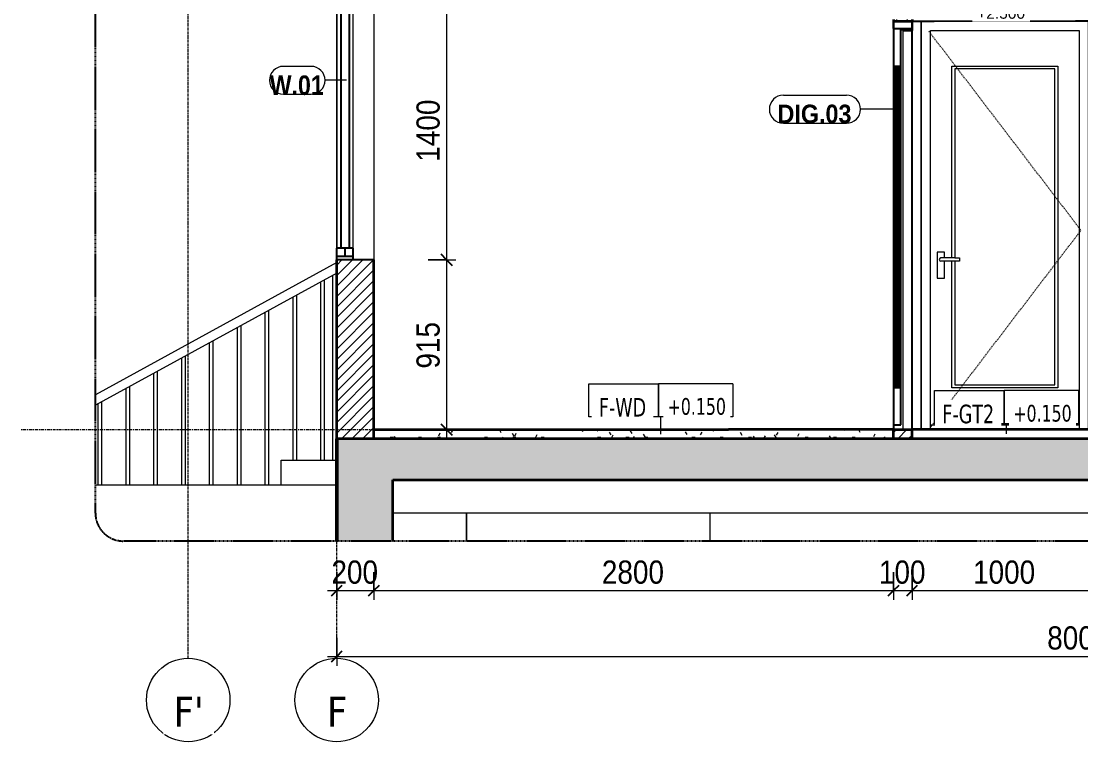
# Model space of a CAD drawing. Header units: millimetres. Extents: x 66631 to 260610, y 416 to 78637.
# Drawn here: x 95185 to 100895, y 519 to 4400 of the extents above; entities that cross this region are included whole.
import ezdxf

# ---------------------------------------------------------------- set-up
doc = ezdxf.new("R2010")
doc.units = ezdxf.units.MM
for name, pattern in [('Centre', [31.75, 6.35, -4.7625, 15.875, -4.7625]), ('Dash', [6, 3, -3]), ('Grid Line', [22.225, 12.7, -3.175, 3.175, -3.175]), ('Hidden', [7.14375, 4.7625, -2.38125])]:
    doc.linetypes.add(name, pattern=pattern)
for name, color, linetype, lineweight in [('0-5', 130, 'Continuous', 5), ('A-ANNO-DIMS', 211, 'Continuous', 9), ('A-ANNO-DIMS-50', 211, 'Continuous', 9), ('A-CLNG-IDEN', 151, 'Continuous', 9), ('A-DETL-GENF', 92, 'Continuous', 18), ('A-DETL-GENF-4', 92, 'Hidden', 25), ('A-DETL-GENF-5', 9, 'Continuous', 18), ('A-DETL-GENF-HDLN-1', 7, 'Dash', 18), ('A-DETL-MEDM', 33, 'Continuous', 35), ('A-DOOR-3', 7, 'Continuous', 18), ('A-DOOR-4', 10, 'Continuous', 25), ('A-DOOR-6', 250, 'Continuous', 35), ('A-DOOR-IDEN', 31, 'Continuous', 9), ('A-FLOR-FNSH-1', 250, 'Continuous', 35), ('A-FLOR-HRAL', 11, 'Continuous', 18), ('A-FLOR-HRAL-1', 7, 'Continuous', 18), ('A-FLOR-IDEN', 11, 'Continuous', 9), ('A-FLOR-LEVL-2', 51, 'Centre', 9), ('A-FLOR-PATT-1', 253, 'Continuous', 18), ('A-FLOR-PATT-3', 67, 'Continuous', 18), ('A-GLAZ', 151, 'Continuous', 18), ('A-GLAZ-3', 151, 'Continuous', 25), ('A-GLAZ-IDEN', 152, 'Continuous', 9), ('A-WALL', 113, 'Continuous', 18), ('A-WALL-2', 250, 'Continuous', 35), ('A-WALL-3', 7, 'Continuous', 18), ('A-WALL-PATT-1', 9, 'Continuous', 18), ('A-WALL-PATT-2', 111, 'Continuous', 18), ('S-BEAM-1', 71, 'Continuous', 5), ('S-BEAM-2', 7, 'Continuous', 18), ('S-BEAM-3', 90, 'Continuous', 50), ('S-COLS-9', 7, 'Continuous', 18), ('S-GRID-1', 1, 'Grid Line', 9), ('S-GRID-IDEN', 1, 'Continuous', 9), ('S-STRS', 31, 'Continuous', 18)]:
    doc.layers.add(name, color=color, linetype=linetype, lineweight=lineweight)
doc.styles.add('Arial_1', font='arial.ttf', dxfattribs={"height": 60})
doc.styles.add('Arial_B_1', font='arialbd.ttf', dxfattribs={"width": 0.9, "height": 100})
doc.styles.add('Arial_B_2', font='arialbd.ttf', dxfattribs={"width": 0.85, "height": 105})
doc.styles.add('Tahoma', font='tahoma.ttf', dxfattribs={"width": 0.8, "height": 100})
doc.styles.add('Tahoma_1', font='tahoma.ttf', dxfattribs={"width": 0.8, "height": 90})
doc.styles.add('Tahoma_B', font='tahomabd.ttf', dxfattribs={"height": 162.5})
doc.styles.add('UTM Avo', font='', dxfattribs={"width": 0.9, "height": 125})
doc.styles.get('UTM Avo').set_extended_font_data('UTM Avo')
doc.dimstyles.new('1_Dim_chi_tiet_2_5', dxfattribs={"dimscale": 304.8, "dimtxt": 124.912619, "dimasz": 0.19685, "dimexe": 0.164042, "dimexo": 0.0625, "dimgap": 0.016404, "dimtad": 1, "dimdec": 0, "dimrnd": 5, "dimzin": 0, "dimdsep": 46, "dimtxsty": 'UTM Avo', "dimblk1": 'OBLIQUE', "dimblk2": 'OBLIQUE', "dimsah": 1, "dimcen": 0.09, "dimdle": 0.164042, "dimazin": 0, "dimtfac": 1, "dimtdec": 4, "dimtix": 1, "dimtmove": 0, "dimatfit": 3, "dimfxl": 0.328084, "dimfxlon": 1, "dimtvp": 1, "dimtolj": 1, "dimtzin": 0, "dimarcsym": 2})
pattern_1 = [(50, (-40799.18, 15875), (364.368, -31.878), [38.1, -419.1]), (355, (-40799.2, 15875), (-70.486, 382.113), [30.48, -335.28]), (100.451, (-40768.82, 15872.34), (293.885, 350.233), [32.38, -356.18]), (46.184, (-40799.2, 15976.6), (542.158, -84.086), [57.15, -628.65]), (96.636, (-40754, 15969.6), (474.805, 494.855), [48.57, -534.27]), (351.184, (-40799.2, 15976.6), (474.81, 494.85), [45.72, -502.92]), (21, (-40748.38, 15951.2), (303.2285, -204.5305), [38.1, -419.1]), (326, (-40748.4, 15951.2), (123.604, 368.376), [30.48, -335.28]), (71.451, (-40723.1, 15934.16), (426.834, 163.843), [32.38, -356.18]), (37.5, (-40799.18, 15875), (6.1766, 169.1102), [3.353, -327.863, 3.353, -337.007, -336.55]), (37.5, (-40799.18, 15875), (6.1766, 169.1102), [-671.576, 3.353, -333.197]), (7.5, (-40799.18, 15875), (133.6389, 200.3615), [3.353, -190.703, 3.353, -320.243, -128.27]), (7.5, (-40799.18, 15875), (133.6389, 200.3615), [-517.652, 3.353, -124.917]), (327.5, (-40912.47, 15875), (271.1818, -11.4584), [3.353, -123.647, 3.353, -392.887, -525.78]), (327.5, (-40912.47, 15875), (271.1818, -11.4584), [-523.24, 3.353, -522.427]), (317.5, (-40963.27, 15875), (296.2585, 50.853), [3.353, -161.747, 3.353, -259.791, -373.38]), (317.5, (-40963.27, 15875), (296.2585, 50.853), [-428.244, 3.353, -370.027]), (45, (-40799.18, 15875), (-125.7236, 125.7236), []), (45, (-40799.18, 16065.5), (-125.7236, 125.7236), [])]
pattern_2 = [(0, (-40799.183, 15875), (203.2, 50.8), [16.764, -135.636, 16.764, -135.636, -812.8]), (0, (-40799.183, 15875), (203.2, 50.8), [-304.8, 16.764, -288.036, 16.764, -135.636, -355.6]), (0, (-40799.183, 15875), (203.2, 50.8), [-762, 16.764, -84.836, 16.764, -237.236]), (120, (-40722.983, 15900.4), (-145.59409, 150.57636), [16.764, -135.636, 16.764, -135.636, -812.8]), (120, (-40722.983, 15900.4), (-145.59409, 150.57636), [-304.8, 16.764, -288.036, 16.764, -135.636, -355.6]), (120, (-40722.983, 15900.4), (-145.59409, 150.57636), [-762, 16.764, -84.836, 16.764, -237.236]), (240, (-40697.583, 16002), (-57.60591, -201.37636), [16.764, -135.636, 16.764, -135.636, -812.8]), (240, (-40697.583, 16002), (-57.60591, -201.37636), [-304.8, 16.764, -288.036, 16.764, -135.636, -355.6]), (240, (-40697.583, 16002), (-57.60591, -201.37636), [-762, 16.764, -84.836, 16.764, -237.236])]

# ---------------------------------------------------------------- blocks, each defined once
blk = doc.blocks.new('NCV_TKTC_KET CAU_rvt-3-TKCS_CĂN HỘ LOẠI 1B - MẶT CẮT 2')
at = {"layer": 'A-FLOR-PATT-1'}
h = blk.add_hatch(dxfattribs=at)
h.set_pattern_fill('FP_5', color=256, style=0, pattern_type=2)
h.set_pattern_definition(pattern_1)
h.paths.add_polyline_path([(-44535.3, 1980), (-44535.3, 2150), (-44536.9, 2150), (-44536.9, 1980)])
h = blk.add_hatch(dxfattribs=at)
h.set_pattern_fill('FP_5', color=256, style=0, pattern_type=2)
h.set_pattern_definition(pattern_1)
h.paths.add_polyline_path([(-44535.3, 1980), (-44535.3, 2150), (-44536.9, 2150), (-44536.9, 1980)])
at = {"layer": 'S-BEAM-1'}
blk.add_hatch(color=256, dxfattribs=at).paths.add_polyline_path([(-44535.3, 1600), (-44535.3, 1980), (-44536.9, 1980), (-44536.9, 1600)])
at = {"layer": 'A-FLOR-FNSH-1'}
for p, q in [((-44536.9, 2150), (-44535.3, 2150)), ((-44536.9, 1980), (-44536.9, 2150)), ((-44536.9, 1980), (-44535.3, 1980))]:
    blk.add_line(p, q, dxfattribs=at)
at = {"layer": 'S-BEAM-2'}
blk.add_line((-40236.9, 1750), (-44235.3, 1750), dxfattribs=at)
at = {"layer": 'S-BEAM-3'}
for q in [(-44535.3, 2150), (-44536.9, 1600)]:
    blk.add_line((-44536.9, 2150), q, dxfattribs=at)
at = {"layer": 'S-COLS-9'}
blk.add_line((-43836.9, 1600), (-43836.9, 1750), dxfattribs=at)
blk = doc.blocks.new('DOOR_CW_01 CANH MO-PANEL KINH - DIG_02-800x2200-CỬA NHÔM KÍNH-V30-TKCS_CĂN HỘ LOẠI 1B - MẶT CẮT 2')
at = {"layer": 'A-DOOR-3'}
for p, q in [((-40436.9, 2200), (-40436.9, 4350)), ((-40386.9, 4350), (-40386.9, 2200)), ((-40336.9, 2200), (-40336.9, 4360))]:
    blk.add_line(p, q, dxfattribs=at)
at = {"layer": 'A-DOOR-4'}
for p, q in [((-40336.9, 4400), (-40556.9, 4400)), ((-40436.9, 2200), (-40436.9, 4400)), ((-40436.9, 2200), (-40436.9, 4400)), ((-40436.9, 4400), (-40436.9, 4350)), ((-40436.9, 4400), (-40336.9, 4400)), ((-40336.9, 4400), (-40336.9, 2200)), ((-40336.9, 4400), (-40336.9, 2200)), ((-40336.9, 4360), (-40336.9, 4400)), ((-40336.9, 4360), (-40436.9, 4360)), ((-40386.9, 4350), (-40436.9, 4350)), ((-40386.9, 4350), (-40386.9, 4360)), ((-40336.9, 4360), (-40386.9, 4360)), ((-40336.9, 4360), (-40376.9, 4360)), ((-40376.9, 2226), (-40376.9, 4360)), ((-40336.9, 4158), (-40376.9, 4158)), ((-40366.9, 2426), (-40366.9, 4158)), ((-40356.9, 2426), (-40356.9, 4158)), ((-40346.9, 2426), (-40346.9, 4158)), ((-40376.9, 2426), (-40336.9, 2426)), ((-40336.9, 2226), (-40376.9, 2226))]:
    blk.add_line(p, q, dxfattribs=at)
blk = doc.blocks.new('DOOR_CW_01 CANH MO-PANEL KINH - DIW_01-900x2200-CỬA GỖ VÂN LAMINATE-V31-TKCS_CĂN HỘ LOẠI 1B - MẶT CẮT 2')
at = {"layer": 'A-DOOR-3'}
for p, q in [((-41536.9, 4360), (-41536.9, 2200)), ((-41486.9, 4350), (-41486.9, 2200)), ((-41436.9, 4350), (-41436.9, 2200))]:
    blk.add_line(p, q, dxfattribs=at)
at = {"layer": 'A-DOOR-4'}
for p, q in [((-41536.9, 4400), (-41536.9, 2200)), ((-41536.9, 4400), (-41316.9, 4400)), ((-41536.9, 4400), (-41536.9, 2200)), ((-41536.9, 4360), (-41536.9, 4400)), ((-41436.9, 4400), (-41536.9, 4400)), ((-41436.9, 2200), (-41436.9, 4400)), ((-41436.9, 2200), (-41436.9, 4400)), ((-41436.9, 4400), (-41436.9, 4350)), ((-41536.9, 4360), (-41436.9, 4360)), ((-41536.9, 4360), (-41496.9, 4360)), ((-41536.9, 4360), (-41486.9, 4360)), ((-41496.9, 2226), (-41496.9, 4360)), ((-41486.9, 4350), (-41486.9, 4360)), ((-41486.9, 4350), (-41436.9, 4350)), ((-41536.9, 4158), (-41496.9, 4158)), ((-41526.9, 2426), (-41526.9, 4158)), ((-41516.9, 2426), (-41516.9, 4158)), ((-41506.9, 2426), (-41506.9, 4158)), ((-41496.9, 2426), (-41536.9, 2426)), ((-41536.9, 2226), (-41496.9, 2226))]:
    blk.add_line(p, q, dxfattribs=at)
blk = doc.blocks.new('DOOR_CW_01 CANH MO-PANEL KINH - DIG_01-900x2200-CỬA NHÔM KÍNH-400860-TKCS_CĂN HỘ LOẠI 1B - MẶT CẮT 2')
at = {"layer": 'A-DETL-GENF-HDLN-1'}
for p, q in [((-40526.9, 3273.5), (-41346.9, 4347)), ((-41346.9, 2200), (-40526.9, 3273.5))]:
    blk.add_line(p, q, dxfattribs=at)
at = {"layer": 'A-DOOR-3'}
for p, q in [((-40486.9, 4400), (-41386.9, 4400)), ((-41386.9, 4400), (-41386.9, 2200)), ((-40486.9, 2200), (-40486.9, 4400)), ((-41336.9, 2200), (-41336.9, 4350)), ((-41336.9, 4350), (-40536.9, 4350)), ((-40536.9, 4350), (-40536.9, 2200)), ((-41221.9, 3124.5), (-41221.9, 4158)), ((-41221.9, 4158), (-40651.9, 4158)), ((-40666.9, 4143), (-41206.9, 4143)), ((-41206.9, 4143), (-41206.9, 3124.5)), ((-40666.9, 2441), (-40666.9, 4143)), ((-40651.9, 4158), (-40651.9, 2426)), ((-41262.2, 3156), (-41301.7, 3156)), ((-41301.7, 3156), (-41301.7, 3016)), ((-41262.2, 3124.5), (-41262.2, 3156)), ((-41206.9, 3124.5), (-41281.9, 3124.5)), ((-41206.9, 3107.5), (-41281.9, 3107.5)), ((-41262.2, 3016), (-41262.2, 3107.5)), ((-41221.9, 2426), (-41221.9, 3107.5)), ((-41206.9, 3124.5), (-41181.1, 3124.5)), ((-41206.9, 3107.5), (-41206.9, 2441)), ((-41181.1, 3107.5), (-41206.9, 3107.5)), ((-41181.1, 3124.5), (-41181.1, 3107.5)), ((-41301.7, 3016), (-41262.2, 3016)), ((-40651.9, 2426), (-41221.9, 2426)), ((-41206.9, 2441), (-40666.9, 2441)), ((-41336.9, 2226), (-40536.9, 2226))]:
    blk.add_line(p, q, dxfattribs=at)
for start, end in [(90, 180), (180, 270)]:
    blk.add_arc((-41281.9, 3116), 8.5, start, end, dxfattribs=at)
blk = doc.blocks.new('NCV_TKTC_TANG 1_rvt-3-TKCS_CĂN HỘ LOẠI 1B - MẶT CẮT 2')
at = {"layer": 'A-FLOR-PATT-3'}
h = blk.add_hatch(dxfattribs=at)
h.set_pattern_fill('FP_7', color=256, style=0, pattern_type=2)
h.set_pattern_definition(pattern_2)
h.paths.add_polyline_path([(-42526.9, 2150), (-42425.5, 2150), (-42425.5, 2200), (-44336.9, 2200), (-44336.6, 2150), (-43642.8, 2150)])
h = blk.add_hatch(dxfattribs=at)
h.set_pattern_fill('FP_7', color=256, style=0, pattern_type=2)
h.set_pattern_definition(pattern_2)
h.paths.add_polyline_path([(-41536.9, 2150), (-41536.9, 2200), (-42425.5, 2200), (-42425.5, 2150), (-41579.6, 2150)])
at = {"layer": 'A-WALL-PATT-1'}
h = blk.add_hatch(dxfattribs=at)
h.set_pattern_fill('FP_4', color=256, style=0, pattern_type=2)
h.set_pattern_definition([(45, (-40799.183, 15875), (-28.28427, 28.28427), [])])
h.paths.add_polyline_path([(-41486.9, 2150), (-41436.9, 2150), (-41436.9, 2200), (-41536.9, 2200), (-41536.9, 2150)])
h.paths.add_polyline_path([(-41507.1, 4400), (-41436.9, 4400), (-41436.9, 4410), (-41536.9, 4410), (-41536.9, 4400), (-41526.9, 4400)])
h.paths.add_polyline_path([(-41510.7, 4520), (-41436.9, 4520), (-41436.9, 5380), (-41536.9, 5380), (-41536.9, 4520), (-41526.9, 4520)])
at = {"layer": 'A-FLOR-FNSH-1'}
for p, q in [((-44336.9, 2200), (-42425.5, 2200)), ((-44336.9, 2150), (-44336.9, 2200)), ((-41536.9, 2200), (-42425.5, 2200)), ((-41536.9, 2150), (-41536.9, 2200)), ((-40436.9, 2200), (-41436.9, 2200)), ((-41436.9, 2150), (-41436.9, 2200))]:
    blk.add_line(p, q, dxfattribs=at)
at = {"layer": 'A-WALL-2'}
for p, q in [((-41536.9, 4410), (-41536.9, 4400)), ((-41536.9, 4400), (-41436.9, 4400)), ((-41436.9, 4410), (-41436.9, 4400)), ((-41536.9, 2150), (-41536.9, 2200)), ((-41536.9, 2200), (-41436.9, 2200)), ((-41436.9, 2150), (-41436.9, 2200))]:
    blk.add_line(p, q, dxfattribs=at)
at = {"layer": 'A-WALL-3'}
for p, q in [((-44336.6, 4950), (-44336.6, 2200)), ((-41386.9, 2300), (-41386.9, 4400)), ((-41386.9, 4400), (-40486.9, 4400)), ((-41386.9, 2200), (-41386.9, 2300))]:
    blk.add_line(p, q, dxfattribs=at)
at = {"layer": 'A-DOOR-6'}
for name in ['DOOR_CW_01 CANH MO-PANEL KINH - DIW_01-900x2200-CỬA GỖ VÂN LAMINATE-V31-TKCS_CĂN HỘ LOẠI 1B - MẶT CẮT 2', 'DOOR_CW_01 CANH MO-PANEL KINH - DIG_01-900x2200-CỬA NHÔM KÍNH-400860-TKCS_CĂN HỘ LOẠI 1B - MẶT CẮT 2', 'DOOR_CW_01 CANH MO-PANEL KINH - DIG_02-800x2200-CỬA NHÔM KÍNH-V30-TKCS_CĂN HỘ LOẠI 1B - MẶT CẮT 2']:
    blk.add_blockref(name, (0, 0), dxfattribs=at)
blk = doc.blocks.new('1_FAMILY RVT - W01-WxH 1400x1400xmm-389822-TKCS_CĂN HỘ LOẠI 1B - MẶT CẮT 2')
at = {"layer": 'A-GLAZ'}
for p, q in [((-44536.9, 3114.4), (-44536.9, 4514.4)), ((-44336.9, 4514.4), (-44336.9, 3114.4)), ((-44536.9, 4450.9), (-44536.9, 3177.9)), ((-44448, 3177.9), (-44448, 4450.9))]:
    blk.add_line(p, q, dxfattribs=at)
at = {"layer": 'A-GLAZ-3'}
for p, q in [((-44536.9, 4514.4), (-44336.9, 4514.4)), ((-44536.9, 4514.4), (-44536.9, 4450.9)), ((-44448, 4514.4), (-44448, 4450.9)), ((-44448, 4495.4), (-44536.9, 4495.4)), ((-44492.5, 4450.9), (-44492.5, 4495.4)), ((-44448, 4450.9), (-44536.9, 4450.9)), ((-44514.7, 4450.9), (-44514.7, 3177.9)), ((-44470.3, 4450.9), (-44470.3, 3177.9)), ((-44448, 3177.9), (-44536.9, 3177.9)), ((-44536.9, 3114.4), (-44536.9, 3177.9)), ((-44492.5, 3177.9), (-44492.5, 3133.5)), ((-44448, 3114.4), (-44448, 3177.9)), ((-44536.9, 3133.5), (-44448, 3133.5)), ((-44336.9, 3114.4), (-44536.9, 3114.4))]:
    blk.add_line(p, q, dxfattribs=at)
blk = doc.blocks.new('Railing - 20mm-1483599-TKCS_CĂN HỘ LOẠI 1B - MẶT CẮT 2')
at = {"layer": 'A-FLOR-HRAL'}
for p, q in [((-44621.9, 2035.7), (-44621.9, 2996.4)), ((-44601.9, 2035.7), (-44601.9, 3007.4))]:
    blk.add_line(p, q, dxfattribs=at)
blk = doc.blocks.new('Railing - 20mm-1483597-TKCS_CĂN HỘ LOẠI 1B - MẶT CẮT 2')
at = {"layer": 'A-FLOR-HRAL'}
for p, q in [((-44771.9, 2035.7), (-44771.9, 2914.3)), ((-44751.9, 2035.7), (-44751.9, 2925.3))]:
    blk.add_line(p, q, dxfattribs=at)
blk = doc.blocks.new('Railing - 20mm-V32-TKCS_CĂN HỘ LOẠI 1B - MẶT CẮT 2')
at = {"layer": 'A-FLOR-HRAL'}
for p, q in [((-44921.9, 1900), (-44921.9, 2832.2)), ((-44901.9, 1900), (-44901.9, 2843.1))]:
    blk.add_line(p, q, dxfattribs=at)
blk = doc.blocks.new('Railing - 20mm-V33-TKCS_CĂN HỘ LOẠI 1B - MẶT CẮT 2')
at = {"layer": 'A-FLOR-HRAL'}
for p, q in [((-45071.9, 1900), (-45071.9, 2750)), ((-45051.9, 1900), (-45051.9, 2761))]:
    blk.add_line(p, q, dxfattribs=at)
blk = doc.blocks.new('Railing - 20mm-V34-TKCS_CĂN HỘ LOẠI 1B - MẶT CẮT 2')
at = {"layer": 'A-FLOR-HRAL'}
for p, q in [((-45221.9, 1900), (-45221.9, 2667.9)), ((-45201.9, 1900), (-45201.9, 2678.8))]:
    blk.add_line(p, q, dxfattribs=at)
blk = doc.blocks.new('Railing - 20mm-V35-TKCS_CĂN HỘ LOẠI 1B - MẶT CẮT 2')
at = {"layer": 'A-FLOR-HRAL'}
for p, q in [((-45371.9, 1900), (-45371.9, 2585.7)), ((-45351.9, 1900), (-45351.9, 2596.7))]:
    blk.add_line(p, q, dxfattribs=at)
blk = doc.blocks.new('Railing - 20mm-V36-TKCS_CĂN HỘ LOẠI 1B - MẶT CẮT 2')
at = {"layer": 'A-FLOR-HRAL'}
for p, q in [((-45501.9, 1900), (-45501.9, 2514.5)), ((-45521.9, 1900), (-45521.9, 2503.6))]:
    blk.add_line(p, q, dxfattribs=at)
blk = doc.blocks.new('Railing - 20mm-V37-TKCS_CĂN HỘ LOẠI 1B - MẶT CẮT 2')
at = {"layer": 'A-FLOR-HRAL'}
for p, q in [((-45671.9, 1900), (-45671.9, 2421.4)), ((-45651.9, 1900), (-45651.9, 2432.4))]:
    blk.add_line(p, q, dxfattribs=at)
blk = doc.blocks.new('Railing - 20mm-V38-TKCS_CĂN HỘ LOẠI 1B - MẶT CẮT 2')
at = {"layer": 'A-FLOR-HRAL'}
for p, q in [((-45801.9, 1900), (-45801.9, 2350.3)), ((-45821.9, 1900), (-45821.9, 2339.3))]:
    blk.add_line(p, q, dxfattribs=at)
blk = doc.blocks.new('Railing - 20mm-1483595-TKCS_CĂN HỘ LOẠI 1B - MẶT CẮT 2')
at = {"layer": 'A-FLOR-HRAL'}
blk.add_line((-44556.9, 2035.7), (-44556.9, 3032), dxfattribs=at)
blk = doc.blocks.new('Railing - Railing-939770-TKCS_CĂN HỘ LOẠI 1B - MẶT CẮT 2')
for name in ['Railing - 20mm-1483595-TKCS_CĂN HỘ LOẠI 1B - MẶT CẮT 2', 'Railing - 20mm-1483599-TKCS_CĂN HỘ LOẠI 1B - MẶT CẮT 2', 'Railing - 20mm-1483597-TKCS_CĂN HỘ LOẠI 1B - MẶT CẮT 2', 'Railing - 20mm-V32-TKCS_CĂN HỘ LOẠI 1B - MẶT CẮT 2', 'Railing - 20mm-V33-TKCS_CĂN HỘ LOẠI 1B - MẶT CẮT 2', 'Railing - 20mm-V34-TKCS_CĂN HỘ LOẠI 1B - MẶT CẮT 2', 'Railing - 20mm-V35-TKCS_CĂN HỘ LOẠI 1B - MẶT CẮT 2', 'Railing - 20mm-V36-TKCS_CĂN HỘ LOẠI 1B - MẶT CẮT 2', 'Railing - 20mm-V37-TKCS_CĂN HỘ LOẠI 1B - MẶT CẮT 2', 'Railing - 20mm-V38-TKCS_CĂN HỘ LOẠI 1B - MẶT CẮT 2']:
    blk.add_blockref(name, (0, 0))
blk = doc.blocks.new('Top Rail Type - Top Rail_Internal_-939780-TKCS_CĂN HỘ LOẠI 1B - MẶT CẮT 2')
at = {"layer": 'A-FLOR-HRAL'}
for p, q in [((-44536.9, 3100), (-45837, 2388.1)), ((-44536.9, 3043), (-45837, 2331))]:
    blk.add_line(p, q, dxfattribs=at)
blk = doc.blocks.new('BORDER VIEW - BORDER VIEW-3685526-TKCS_CĂN HỘ LOẠI 1B - MẶT CẮT 2')
at = {"layer": 'A-DETL-GENF-4'}
for p, q in [((-45837, 1750), (-45837, 5980.7)), ((-36000.5, 1600), (-45687, 1600))]:
    blk.add_line(p, q, dxfattribs=at)
blk.add_arc((-45687, 1750), 150, 180, 270, dxfattribs=at)
blk = doc.blocks.new('Grid - M_Grid Head - Circle-353313-TKCS_CĂN HỘ LOẠI 1B - MẶT CẮT 2')
at = {"layer": 'S-GRID-IDEN'}
blk.add_circle((-39236.9, 743.5), 225, dxfattribs=at)
blk = doc.blocks.new('DIMBLOCK68-TKCS_CĂN HỘ LOẠI 1B - MẶT CẮT 2')
at = {"layer": 'A-ANNO-DIMS-50'}
for p, q in [((97377.4, 4514.4), (97527.4, 4514.4)), ((97477.4, 4514.4), (97377.4, 4514.4)), ((97477.4, 4564.4), (97477.4, 3114.4)), ((97377.4, 3114.4), (97527.4, 3114.4)), ((97477.4, 3114.4), (97377.4, 3114.4))]:
    blk.add_line(p, q, dxfattribs=at)
at = {"layer": 'A-ANNO-DIMS-50', "lineweight": 25}
for p, q in [((97477.4, 4514.4), (97447.4, 4544.4)), ((97477.4, 4514.4), (97507.4, 4484.4)), ((97477.4, 3114.4), (97447.4, 3144.4)), ((97477.4, 3114.4), (97507.4, 3084.4))]:
    blk.add_line(p, q, dxfattribs=at)
at = {"layer": 'A-ANNO-DIMS-50', "color": 0, "insert": (97315, 3643.2), "char_height": 125, "width": 410.824, "attachment_point": 1, "rotation": 90, "line_spacing_factor": 1.110334, "style": 'UTM Avo'}
blk.add_mtext('1400', dxfattribs=at)
blk = doc.blocks.new('_Oblique')
at = {"color": 0, "linetype": 'ByBlock', "lineweight": -2}
blk.add_line((-0.5, -0.5), (0.5, 0.5), dxfattribs=at)
blk = doc.blocks.new('DIMBLOCK69-TKCS_CĂN HỘ LOẠI 1B - MẶT CẮT 2')
at = {"layer": 'A-ANNO-DIMS-50', "lineweight": 25}
for p, q in [((97477.4, 3114.4), (97447.4, 3144.4)), ((97477.4, 3114.4), (97507.4, 3084.4)), ((97477.4, 2200), (97447.4, 2230)), ((97477.4, 2200), (97507.4, 2170))]:
    blk.add_line(p, q, dxfattribs=at)
at = {"layer": 'A-ANNO-DIMS-50'}
for p, q in [((97377.4, 3114.4), (97527.4, 3114.4)), ((97477.4, 3114.4), (97377.4, 3114.4)), ((97477.4, 3114.4), (97477.4, 2150)), ((97577.4, 2200), (97427.4, 2200)), ((97477.4, 2200), (97577.4, 2200))]:
    blk.add_line(p, q, dxfattribs=at)
at = {"layer": 'A-ANNO-DIMS-50', "color": 0, "insert": (97315, 2528.8), "char_height": 125, "width": 308.118, "attachment_point": 1, "rotation": 90, "line_spacing_factor": 1.110334, "style": 'UTM Avo'}
blk.add_mtext('915', dxfattribs=at)
blk = doc.blocks.new('STN_Door Tag - STN_Door Tag-1788670-TKCS_CĂN HỘ LOẠI 1B - MẶT CẮT 2')
at = {"layer": 'A-DOOR-IDEN'}
for p, q in [((-40161.9, 3931.4), (-39821.8, 3931.4)), ((-40161.9, 3780.4), (-39821.8, 3780.4))]:
    blk.add_line(p, q, dxfattribs=at)
for centre, start, end in [((-40161.9, 3855.9), 90, 270), ((-39821.8, 3855.9), 270, 90)]:
    blk.add_arc(centre, 75.5, start, end, dxfattribs=at)
blk = doc.blocks.new('DIMBLOCK72-TKCS_CĂN HỘ LOẠI 1B - MẶT CẮT 2')
at = {"layer": 'A-ANNO-DIMS-50'}
for p, q in [((96885.3, 1432.6), (96885.3, 1282.6)), ((96885.3, 1332.6), (96885.3, 1432.6)), ((97085.3, 1432.6), (97085.3, 1282.6)), ((97085.3, 1332.6), (97085.3, 1432.6)), ((96835.3, 1332.6), (97085.3, 1332.6))]:
    blk.add_line(p, q, dxfattribs=at)
at = {"layer": 'A-ANNO-DIMS-50', "lineweight": 25}
for p, q in [((96885.3, 1332.6), (96855.3, 1302.6)), ((96885.3, 1332.6), (96915.3, 1362.6)), ((97085.3, 1332.6), (97055.3, 1302.6)), ((97085.3, 1332.6), (97115.3, 1362.6))]:
    blk.add_line(p, q, dxfattribs=at)
at = {"layer": 'A-ANNO-DIMS-50', "color": 0, "insert": (96856.9, 1495), "char_height": 125, "width": 308.118, "attachment_point": 1, "line_spacing_factor": 1.110334, "style": 'UTM Avo'}
blk.add_mtext('200', dxfattribs=at)
blk = doc.blocks.new('DIMBLOCK73-TKCS_CĂN HỘ LOẠI 1B - MẶT CẮT 2')
at = {"layer": 'A-ANNO-DIMS-50'}
for p, q in [((97085.3, 1432.6), (97085.3, 1282.6)), ((97085.3, 1332.6), (97085.3, 1432.6)), ((99885.3, 1432.6), (99885.3, 1282.6)), ((99885.3, 1332.6), (99885.3, 1432.6)), ((97085.3, 1332.6), (99885.3, 1332.6))]:
    blk.add_line(p, q, dxfattribs=at)
at = {"layer": 'A-ANNO-DIMS-50', "lineweight": 25}
for p, q in [((97085.3, 1332.6), (97055.3, 1302.6)), ((97085.3, 1332.6), (97115.3, 1362.6)), ((99885.3, 1332.6), (99855.3, 1302.6)), ((99885.3, 1332.6), (99915.3, 1362.6))]:
    blk.add_line(p, q, dxfattribs=at)
at = {"layer": 'A-ANNO-DIMS-50', "color": 0, "insert": (98314.1, 1495), "char_height": 125, "width": 410.824, "attachment_point": 1, "line_spacing_factor": 1.110334, "style": 'UTM Avo'}
blk.add_mtext('2800', dxfattribs=at)
blk = doc.blocks.new('DIMBLOCK74-TKCS_CĂN HỘ LOẠI 1B - MẶT CẮT 2')
at = {"layer": 'A-ANNO-DIMS-50'}
for p, q in [((99885.3, 1432.6), (99885.3, 1282.6)), ((99885.3, 1332.6), (99885.3, 1432.6)), ((99985.3, 1432.6), (99985.3, 1282.6)), ((99985.3, 1332.6), (99985.3, 1432.6)), ((99885.3, 1332.6), (99985.3, 1332.6))]:
    blk.add_line(p, q, dxfattribs=at)
at = {"layer": 'A-ANNO-DIMS-50', "lineweight": 25}
for p, q in [((99885.3, 1332.6), (99855.3, 1302.6)), ((99885.3, 1332.6), (99915.3, 1362.6)), ((99985.3, 1332.6), (99955.3, 1302.6)), ((99985.3, 1332.6), (100015.3, 1362.6))]:
    blk.add_line(p, q, dxfattribs=at)
at = {"layer": 'A-ANNO-DIMS-50', "color": 0, "insert": (99806.9, 1495), "char_height": 125, "width": 308.118, "attachment_point": 1, "line_spacing_factor": 1.110334, "style": 'UTM Avo'}
blk.add_mtext('100', dxfattribs=at)
blk = doc.blocks.new('DIMBLOCK75-TKCS_CĂN HỘ LOẠI 1B - MẶT CẮT 2')
at = {"layer": 'A-ANNO-DIMS-50'}
for p, q in [((99985.3, 1432.6), (99985.3, 1282.6)), ((99985.3, 1332.6), (99985.3, 1432.6)), ((100985.3, 1432.6), (100985.3, 1282.6)), ((100985.3, 1332.6), (100985.3, 1432.6)), ((99985.3, 1332.6), (100985.3, 1332.6))]:
    blk.add_line(p, q, dxfattribs=at)
at = {"layer": 'A-ANNO-DIMS-50', "lineweight": 25}
for p, q in [((99985.3, 1332.6), (99955.3, 1302.6)), ((99985.3, 1332.6), (100015.3, 1362.6)), ((100985.3, 1332.6), (100955.3, 1302.6)), ((100985.3, 1332.6), (101015.3, 1362.6))]:
    blk.add_line(p, q, dxfattribs=at)
at = {"layer": 'A-ANNO-DIMS-50', "color": 0, "insert": (100314.1, 1495), "char_height": 125, "width": 410.824, "attachment_point": 1, "line_spacing_factor": 1.110334, "style": 'UTM Avo'}
blk.add_mtext('1000', dxfattribs=at)
blk = doc.blocks.new('DIMBLOCK85-TKCS_CĂN HỘ LOẠI 1B - MẶT CẮT 2')
at = {"layer": 'A-ANNO-DIMS-50'}
for p, q in [((96885.3, 1078.1), (96885.3, 928.1)), ((96885.3, 978.1), (96885.3, 1078.1)), ((104884.5, 1078.1), (104884.5, 928.1)), ((104884.5, 978.1), (104884.5, 1078.1)), ((96835.3, 978.1), (104934.5, 978.1))]:
    blk.add_line(p, q, dxfattribs=at)
at = {"layer": 'A-ANNO-DIMS-50', "lineweight": 25}
for p, q in [((96885.3, 978.1), (96855.3, 948.1)), ((96885.3, 978.1), (96915.3, 1008.1)), ((104884.5, 978.1), (104854.5, 948.1)), ((104884.5, 978.1), (104914.5, 1008.1))]:
    blk.add_line(p, q, dxfattribs=at)
at = {"layer": 'A-ANNO-DIMS-50', "color": 0, "insert": (100713.7, 1140.5), "char_height": 125, "width": 410.824, "attachment_point": 1, "line_spacing_factor": 1.110334, "style": 'UTM Avo'}
blk.add_mtext('8000', dxfattribs=at)
blk = doc.blocks.new('SSA-WINDOW TAG - 10-2062020-TKCS_CĂN HỘ LOẠI 1B - MẶT CẮT 2')
at = {"layer": 'A-GLAZ-IDEN'}
for p, q in [((-44674.7, 4156.8), (-44823.9, 4156.8)), ((-44823.9, 4006.8), (-44674.7, 4006.8))]:
    blk.add_line(p, q, dxfattribs=at)
for centre, start, end in [((-44823.9, 4081.8), 90, 270), ((-44674.7, 4081.8), 270, 90)]:
    blk.add_arc(centre, 75, start, end, dxfattribs=at)
blk = doc.blocks.new('TAG SAN - TTG - TAG FFL-4075299-TKCS_CĂN HỘ LOẠI 1B - MẶT CẮT 2')
at = {"layer": 'A-FLOR-IDEN'}
for p, q in [((-43178.5, 2268.5), (-43178.5, 2447.3)), ((-43178.5, 2447.3), (-42802.6, 2447.3)), ((-42802.6, 2447.3), (-42802.6, 2268.5)), ((-42402.6, 2447.3), (-42802.6, 2447.3)), ((-42802.6, 2268.5), (-42802.6, 2447.3)), ((-42402.6, 2447.3), (-42402.6, 2268.5)), ((-42802.6, 2268.5), (-43178.5, 2268.5)), ((-42402.6, 2268.5), (-42802.6, 2268.5))]:
    blk.add_line(p, q, dxfattribs=at)

msp = doc.modelspace()

# ---------------------------------------------------------------- hatches: boundary and pattern name
at = {"layer": 'A-DETL-GENF-5'}
h = msp.add_hatch(dxfattribs=at)
h.set_pattern_fill('FP_5', color=256, style=0, pattern_type=2)
h.set_pattern_definition([(50, (100623.06, 15875), (364.368, -31.878), [38.1, -419.1]), (355, (100623.06, 15875), (-70.486, 382.113), [30.48, -335.28]), (100.451, (100653.42, 15872.34), (293.885, 350.233), [32.38, -356.18]), (46.184, (100623.06, 15976.6), (542.158, -84.086), [57.15, -628.65]), (96.636, (100668.24, 15969.6), (474.805, 494.855), [48.57, -534.27]), (351.184, (100623.06, 15976.6), (474.81, 494.85), [45.72, -502.92]), (21, (100673.86, 15951.2), (303.2285, -204.5305), [38.1, -419.1]), (326, (100673.86, 15951.2), (123.604, 368.376), [30.48, -335.28]), (71.451, (100699.13, 15934.16), (426.834, 163.843), [32.38, -356.18]), (37.5, (100623.06, 15875), (6.1766, 169.1102), [3.353, -327.863, 3.353, -337.007, -336.55]), (37.5, (100623.06, 15875), (6.1766, 169.1102), [-671.576, 3.353, -333.197]), (7.5, (100623.06, 15875), (133.6389, 200.3615), [3.353, -190.703, 3.353, -320.243, -128.27]), (7.5, (100623.06, 15875), (133.6389, 200.3615), [-517.652, 3.353, -124.917]), (327.5, (100509.78, 15875), (271.1818, -11.4584), [3.353, -123.647, 3.353, -392.887, -525.78]), (327.5, (100509.78, 15875), (271.1818, -11.4584), [-523.24, 3.353, -522.427]), (317.5, (100458.98, 15875), (296.2585, 50.853), [3.353, -161.747, 3.353, -259.791, -373.38]), (317.5, (100458.98, 15875), (296.2585, 50.853), [-428.244, 3.353, -370.027]), (45, (100623.06, 15875), (-125.7236, 125.7236), []), (45, (100623.06, 16065.5), (-125.7236, 125.7236), [])])
h.paths.add_polyline_path([(101186.6, 1600), (101486.6, 1600), (101486.6, 1930), (105571.7, 1930), (105571.7, 2130), (104685.3, 2130), (104685.3, 2100), (101095.3, 2100), (101095.3, 2150), (96886.9, 2150), (96886.9, 1600), (97186.9, 1600), (97186.9, 1930), (101186.6, 1930), (101186.6, 1695)])
h.paths.add_polyline_path([(101484.1, 4950), (101486.6, 4950), (101486.6, 5330), (105571.7, 5330), (105571.7, 5500), (101285.3, 5500), (101285.3, 5550), (96886.9, 5550), (96886.9, 4950), (97186.9, 4950), (97186.9, 5385), (101186.6, 5385), (101186.6, 4950)])
at = {"layer": 'A-WALL-PATT-2'}
h = msp.add_hatch(dxfattribs=at)
h.set_pattern_fill('FP_4', color=256, style=0, pattern_type=2)
h.set_pattern_definition([(45, (100623.06, 15875), (-28.28427, 28.28427), [])])
h.paths.add_polyline_path([(96885.3, 2150), (97085.3, 2150), (97085.3, 3114.4), (96885.3, 3114.4), (96885.3, 2151.2)])
h.paths.add_polyline_path([(96886.9, 4514.4), (97085.3, 4514.4), (97085.3, 4950), (96885.3, 4950), (96885.3, 4514.4)])

# ---------------------------------------------------------------- linework, layer by layer
at = {"layer": 'A-DETL-MEDM'}
for p, q in [((101095.3, 2150), (96886.9, 2150)), ((96886.9, 2150), (96886.9, 1600)), ((97186.9, 1930), (101186.6, 1930)), ((97186.9, 1600), (97186.9, 1930))]:
    msp.add_line(p, q, dxfattribs=at)
at = {"layer": 'A-DOOR-IDEN'}
msp.add_line((99886, 3926.4), (99707.5, 3926.4), dxfattribs=at)
at = {"layer": 'A-FLOR-IDEN'}
for p, q in [((98631.7, 2175), (98631.7, 2268.5)), ((100494.5, 2176.7), (100494.5, 2231.7))]:
    msp.add_line(p, q, dxfattribs=at)
at = {"layer": 'A-FLOR-LEVL-2'}
msp.add_line((95185.2, 2200), (106318.6, 2200), dxfattribs=at)
at = {"layer": 'A-GLAZ-IDEN'}
msp.add_line((96937.7, 4082.3), (96822.5, 4082.3), dxfattribs=at)
at = {"layer": 'A-WALL'}
for p, q in [((96884.9, 1900), (95585.2, 1900)), ((97585.3, 1750), (97585.3, 1600)), ((98895.3, 1750), (98895.3, 1600))]:
    msp.add_line(p, q, dxfattribs=at)
at = {"layer": 'A-WALL-2'}
for p, q in [((96885.3, 2150), (96885.3, 3114.4)), ((97085.3, 2150), (97085.3, 3114.4)), ((96886.9, 2150), (96885.3, 2150)), ((96884.9, 2000), (96884.9, 1600)), ((96884.9, 2000), (96886.9, 2000))]:
    msp.add_line(p, q, dxfattribs=at)
at = {"layer": 'S-GRID-1'}
for p, q in [((96085.3, 2218.5), (96085.3, 5356.1)), ((96885.3, 2218.5), (96885.3, 5356.1)), ((96085.3, 968.5), (96085.3, 2218.5)), ((96885.3, 968.5), (96885.3, 2218.5))]:
    msp.add_line(p, q, dxfattribs=at)
at = {"layer": 'S-STRS'}
for p, q in [((96585.3, 1900), (96585.3, 2035.7)), ((96585.3, 2035.7), (96885.3, 2035.7))]:
    msp.add_line(p, q, dxfattribs=at)

# ---------------------------------------------------------------- block references
at = {"layer": '0-5'}
for name in ['NCV_TKTC_KET CAU_rvt-3-TKCS_CĂN HỘ LOẠI 1B - MẶT CẮT 2', 'NCV_TKTC_TANG 1_rvt-3-TKCS_CĂN HỘ LOẠI 1B - MẶT CẮT 2']:
    msp.add_blockref(name, (141422.2, 0), dxfattribs=at)
at = {"layer": 'A-DETL-GENF'}
msp.add_blockref('BORDER VIEW - BORDER VIEW-3685526-TKCS_CĂN HỘ LOẠI 1B - MẶT CẮT 2', (141422.2, 0), dxfattribs=at)
at = {"layer": 'A-DOOR-IDEN'}
msp.add_blockref('STN_Door Tag - STN_Door Tag-1788670-TKCS_CĂN HỘ LOẠI 1B - MẶT CẮT 2', (139453.9, 70), dxfattribs=at)
at = {"layer": 'A-FLOR-HRAL'}
msp.add_blockref('Top Rail Type - Top Rail_Internal_-939780-TKCS_CĂN HỘ LOẠI 1B - MẶT CẮT 2', (141422.2, 0), dxfattribs=at)
at = {"layer": 'A-FLOR-HRAL-1'}
msp.add_blockref('Railing - Railing-939770-TKCS_CĂN HỘ LOẠI 1B - MẶT CẮT 2', (141422.2, 0), dxfattribs=at)
at = {"layer": 'A-FLOR-IDEN'}
for p in [(141422.2, 0), (143285, -36.8)]:
    msp.add_blockref('TAG SAN - TTG - TAG FFL-4075299-TKCS_CĂN HỘ LOẠI 1B - MẶT CẮT 2', p, dxfattribs=at)
at = {"layer": 'A-GLAZ'}
msp.add_blockref('1_FAMILY RVT - W01-WxH 1400x1400xmm-389822-TKCS_CĂN HỘ LOẠI 1B - MẶT CẮT 2', (141422.2, 0), dxfattribs=at)
at = {"layer": 'A-GLAZ-IDEN'}
msp.add_blockref('SSA-WINDOW TAG - 10-2062020-TKCS_CĂN HỘ LOẠI 1B - MẶT CẮT 2', (141422.2, 0), dxfattribs=at)
at = {"layer": 'S-GRID-IDEN'}
for p in [(135322.2, 0), (136122.2, 0)]:
    msp.add_blockref('Grid - M_Grid Head - Circle-353313-TKCS_CĂN HỘ LOẠI 1B - MẶT CẮT 2', p, dxfattribs=at)

# ---------------------------------------------------------------- texts
at = {"layer": 'A-DOOR-IDEN', "insert": (99459.7, 3899.9), "char_height": 100, "width": 407.7, "attachment_point": 5, "line_spacing_factor": 0.936439, "style": 'Arial_B_1'}
msp.add_mtext('\\pt2.25,4.5,6.75,9,11.25,13.5,15.75,18,20.25,22.5,24.75,27,29.25,31.5,33.75,36,38.25,40.5,42.75,45,47.25,49.5,51.75,54,56.25,58.5,60.75,63,65.25,67.5,69.75,72;DIG.03', dxfattribs=at)
at = {"layer": 'A-GLAZ-IDEN', "insert": (96669.8, 4054.5), "char_height": 105, "width": 300.9, "attachment_point": 5, "line_spacing_factor": 0.936439, "style": 'Arial_B_2'}
msp.add_mtext('\\pt2.1252,4.2504,6.37455,8.49975,10.62495,12.75015,14.87535,16.9995,19.1247,21.2499,23.3751,25.5003,27.6255,29.74965,31.87485,34.00005,36.12525,38.25045,40.3746,42.4998,44.625,46.7502,48.8754,50.99955,53.12475,55.24995,57.37515,59.50035,61.6245,63.7497,65.8749,68.0001;W.01', dxfattribs=at)

# ---------------------------------------------------------------- dimensions: what is measured, and where the dimension line sits
at = {"layer": 'A-ANNO-DIMS'}
for base, p1, p2, override, picture, middle in [((97477.4, 3114.4), (97377.4, 4514.4), (97377.4, 3114.4), {"dimpost": '<>', "dimfxl": 1400}, 'DIMBLOCK68-TKCS_CĂN HỘ LOẠI 1B - MẶT CẮT 2', (97407.7, 3814.4)), ((97477.4, 2200), (97377.4, 3114.4), (97577.4, 2200), {"dimpost": '<>', "dimfxl": 936.016752}, 'DIMBLOCK69-TKCS_CĂN HỘ LOẠI 1B - MẶT CẮT 2', (97407.8, 2657.2))]:
    dim = msp.add_linear_dim(base=base, p1=p1, p2=p2, angle=90, dimstyle='1_Dim_chi_tiet_2_5', override=override, dxfattribs=at)
    dim.commit()
    dim.dimension.update_dxf_attribs({"geometry": picture, "text_midpoint": middle})
for base, p1, p2, override, picture, middle in [((97085.3, 1332.6), (96885.3, 1432.6), (97085.3, 1432.6), {"dimpost": '<>', "dimfxl": 200}, 'DIMBLOCK72-TKCS_CĂN HỘ LOẠI 1B - MẶT CẮT 2', (96985.3, 1402.3)), ((99885.3, 1332.6), (97085.3, 1432.6), (99885.3, 1432.6), {"dimpost": '<>', "dimfxl": 2800}, 'DIMBLOCK73-TKCS_CĂN HỘ LOẠI 1B - MẶT CẮT 2', (98485.3, 1402.3)), ((99985.3, 1332.6), (99885.3, 1432.6), (99985.3, 1432.6), {"dimpost": '<>', "dimfxl": 100}, 'DIMBLOCK74-TKCS_CĂN HỘ LOẠI 1B - MẶT CẮT 2', (99935.3, 1402.3)), ((100985.3, 1332.6), (99985.3, 1432.6), (100985.3, 1432.6), {"dimpost": '<>', "dimfxl": 1000}, 'DIMBLOCK75-TKCS_CĂN HỘ LOẠI 1B - MẶT CẮT 2', (100485.3, 1402.3)), ((104884.5, 978.1), (96885.3, 1078.1), (104884.5, 1078.1), {"dimpost": '<>', "dimfxl": 7999.146355}, 'DIMBLOCK85-TKCS_CĂN HỘ LOẠI 1B - MẶT CẮT 2', (100884.9, 1047.8))]:
    dim = msp.add_linear_dim(base=base, p1=p1, p2=p2, dimstyle='1_Dim_chi_tiet_2_5', override=override, dxfattribs=at)
    dim.commit()
    dim.dimension.update_dxf_attribs({"geometry": picture, "text_midpoint": middle})

# ---------------------------------------------------------------- next in the draw order: texts
at = {"layer": 'A-CLNG-IDEN', "insert": (100465.1, 4442.9), "char_height": 60, "width": 281, "attachment_point": 5, "line_spacing_factor": 0.936439, "style": 'Arial_1', "bg_fill": 3, "box_fill_scale": 1.25, "bg_fill_color": 256, "bg_fill_true_color": 13158600, "bg_fill_transparency": 0}
msp.add_mtext('\\pt634.9998,1270.0002,1905,2539.9998,3175.0002,3810,4444.9998,5080.0002,5715,6349.9998,6985.0002,7620,8254.9998,8890.0002,9525,10159.9998,10795.0002,11430,12064.9998,12700.0002,13335,13969.9998,14605.0002,15240,15874.9998,16510.0002,17145,17779.9998,18415.0002,19050,19684.9998,20320.0002;+2.500', dxfattribs=at)
at = {"layer": 'A-FLOR-IDEN', "attachment_point": 5, "line_spacing_factor": 0.996129, "bg_fill": 3, "box_fill_scale": 1.25, "bg_fill_color": 256, "bg_fill_true_color": 13158600, "bg_fill_transparency": 0}
for s, insert, char_height, width, style in [('\\pt4,8,12,16,20,24,28,32,36,40,44,48,52,56,60,64,68,72,76,80,84,88,92,96,100,104,108,112,116,120,124,128;F-WD', (98425.3, 2320.2), 100, 283.2, 'Tahoma'), ('\\pt3.9996,8.0001,11.9997,16.0002,19.9998,24.0003,27.9999,32.0004,36,39.9996,44.0001,47.9997,52.0002,55.9998,60.0003,63.9999,68.0004,72,75.9996,80.0001,83.9997,88.0002,91.9998,96.0003,99.9999,104.0004,108,111.9996,116.0001,119.9997,124.0002,127.9998;+0.150', (98825.5, 2324.3), 90, 314.8, 'Tahoma_1'), ('\\pt4,8,12,16,20,24,28,32,36,40,44,48,52,56,60,64,68,72,76,80,84,88,92,96,100,104,108,112,116,120,124,128;F-GT2', (100288.1, 2283.4), 100, 306.8, 'Tahoma'), ('\\pt3.9996,8.0001,11.9997,16.0002,19.9998,24.0003,27.9999,32.0004,36,39.9996,44.0001,47.9997,52.0002,55.9998,60.0003,63.9999,68.0004,72,75.9996,80.0001,83.9997,88.0002,91.9998,96.0003,99.9999,104.0004,108,111.9996,116.0001,119.9997,124.0002,127.9998;+0.150', (100688.3, 2287.5), 90, 314.8, 'Tahoma_1')]:
    msp.add_mtext(s, dxfattribs=dict(at, insert=insert, char_height=char_height, width=width, style=style))
at = {"layer": 'S-GRID-IDEN', "char_height": 162.5, "attachment_point": 5, "line_spacing_factor": 0.996129, "style": 'Tahoma_B', "bg_fill": 3, "box_fill_scale": 1.25, "bg_fill_color": 256, "bg_fill_true_color": 13158600, "bg_fill_transparency": 0}
for s, insert, width in [("\\pt634.99962,1269.99925,1905.0005,2540.00013,3174.99975,3809.99937,4445.00062,5080.00025,5714.99987,6349.9995,6985.00075,7620.00037,8255,8889.99962,9524.99925,10160.0005,10795.00013,11429.99975,12064.99938,12700.00063,13335.00025,13969.99988,14604.9995,15240.00075,15875.00038,16510,17144.99963,17779.99925,18415.0005,19050.00013,19684.99975,20319.99938;F'", (96087.4, 681.1), 192), ('\\pt634.99962,1269.99925,1905.0005,2540.00013,3174.99975,3809.99937,4445.00062,5080.00025,5714.99987,6349.9995,6985.00075,7620.00037,8255,8889.99962,9524.99925,10160.0005,10795.00013,11429.99975,12064.99938,12700.00063,13335.00025,13969.99988,14604.9995,15240.00075,15875.00038,16510,17144.99963,17779.99925,18415.0005,19050.00013,19684.99975,20319.99938;F', (96887.4, 681.1), 132.5)]:
    msp.add_mtext(s, dxfattribs=dict(at, insert=insert, width=width))

doc.saveas('drawing.dxf')
